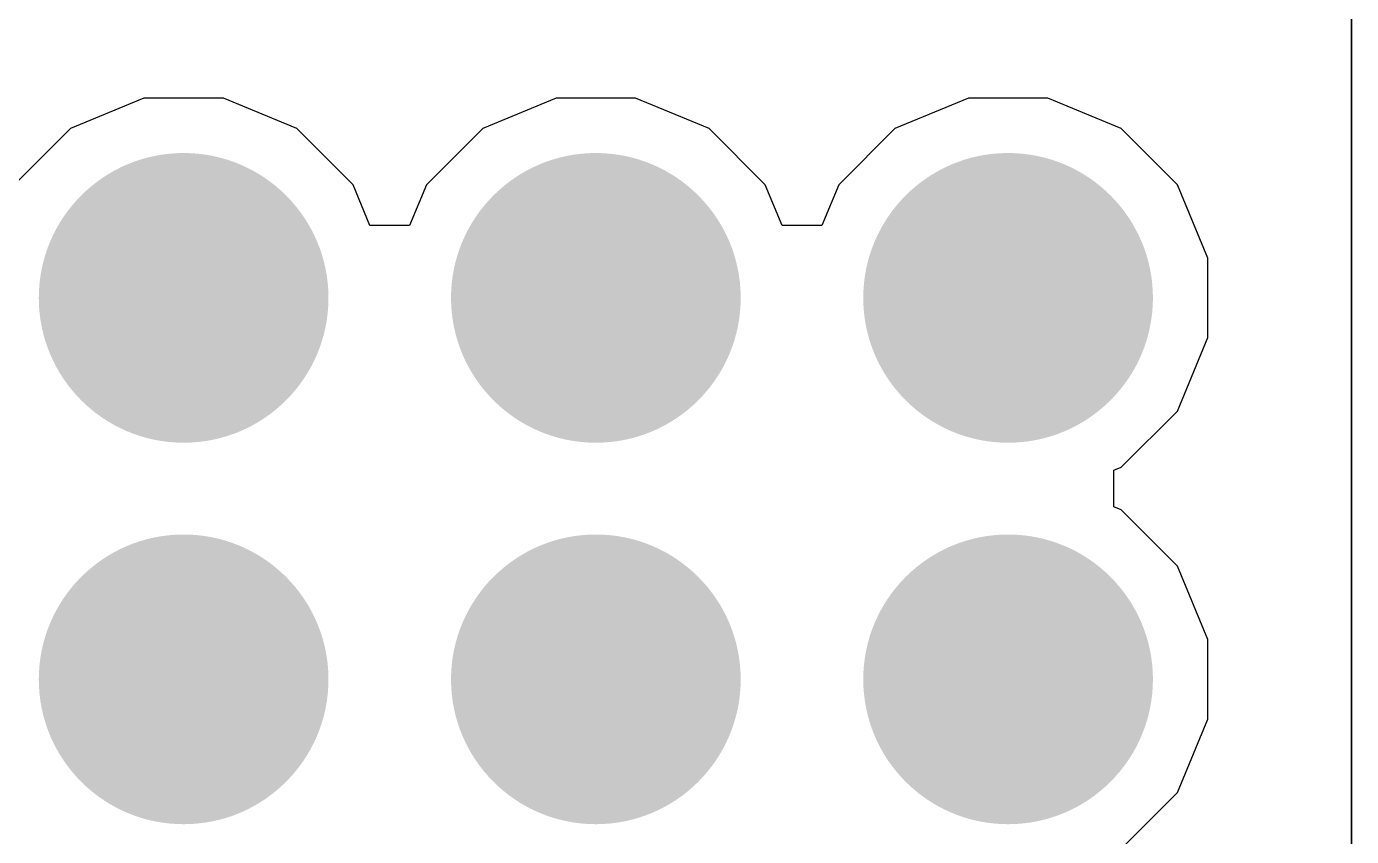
# Model space of a CAD drawing. Header units: inches. Extents: x -3 to 5259, y -3 to 5282.
# Drawn here: x 121.167 to 124.841, y 40.074 to 42.32 of the extents above; entities that cross this region are included whole.
import ezdxf

# ---------------------------------------------------------------- set-up
doc = ezdxf.new("R2010")
doc.units = ezdxf.units.IN
for name, color, linetype in [('Bottom Layer', 5, 'Continuous'), ('Bottom Solder', 6, 'Continuous'), ('Drill Drawing', 1, 'Continuous'), ('Layer 1', 16, 'Continuous'), ('Layer 2', 76, 'Continuous'), ('Top Layer', 1, 'Continuous'), ('Top Solder', 216, 'Continuous'), ('Via Holes', 16, 'Continuous')]:
    doc.layers.add(name, color=color, linetype=linetype)

msp = doc.modelspace()

# ---------------------------------------------------------------- hatches: boundary and pattern name
at = {"layer": 'Bottom Layer'}
h = msp.add_hatch(color=5, dxfattribs=at)
edge = h.paths.add_edge_path()
edge.add_arc((121.6028, 41.5674), 0.3, 0, 360)
h = msp.add_hatch(color=5, dxfattribs=at)
edge = h.paths.add_edge_path()
edge.add_arc((122.7458, 41.5674), 0.3, 0, 360)
h = msp.add_hatch(color=5, dxfattribs=at)
edge = h.paths.add_edge_path()
edge.add_arc((123.8888, 41.5674), 0.3, 0, 360)
h = msp.add_hatch(color=5, dxfattribs=at)
edge = h.paths.add_edge_path()
edge.add_arc((121.6028, 40.5097), 0.3, 0, 360)
h = msp.add_hatch(color=5, dxfattribs=at)
edge = h.paths.add_edge_path()
edge.add_arc((122.7458, 40.5097), 0.3, 0, 360)
h = msp.add_hatch(color=5, dxfattribs=at)
edge = h.paths.add_edge_path()
edge.add_arc((123.8888, 40.5097), 0.3, 0, 360)
at = {"layer": 'Bottom Solder'}
h = msp.add_hatch(color=6, dxfattribs=at)
edge = h.paths.add_edge_path()
edge.add_arc((121.6028, 41.5674), 0.4016, 0, 360)
h = msp.add_hatch(color=6, dxfattribs=at)
edge = h.paths.add_edge_path()
edge.add_arc((122.7458, 41.5674), 0.4016, 0, 360)
h = msp.add_hatch(color=6, dxfattribs=at)
edge = h.paths.add_edge_path()
edge.add_arc((123.8888, 41.5674), 0.4016, 0, 360)
h = msp.add_hatch(color=6, dxfattribs=at)
edge = h.paths.add_edge_path()
edge.add_arc((121.6028, 40.5097), 0.4016, 0, 360)
h = msp.add_hatch(color=6, dxfattribs=at)
edge = h.paths.add_edge_path()
edge.add_arc((122.7458, 40.5097), 0.4016, 0, 360)
h = msp.add_hatch(color=6, dxfattribs=at)
edge = h.paths.add_edge_path()
edge.add_arc((123.8888, 40.5097), 0.4016, 0, 360)
at = {"layer": 'Layer 1'}
h = msp.add_hatch(color=16, dxfattribs=at)
edge = h.paths.add_edge_path()
edge.add_arc((121.6028, 41.5674), 0.3, 0, 360)
h = msp.add_hatch(color=16, dxfattribs=at)
edge = h.paths.add_edge_path()
edge.add_arc((122.7458, 41.5674), 0.3, 0, 360)
h = msp.add_hatch(color=16, dxfattribs=at)
edge = h.paths.add_edge_path()
edge.add_arc((123.8888, 41.5674), 0.3, 0, 360)
h = msp.add_hatch(color=16, dxfattribs=at)
edge = h.paths.add_edge_path()
edge.add_arc((121.6028, 40.5097), 0.3, 0, 360)
h = msp.add_hatch(color=16, dxfattribs=at)
edge = h.paths.add_edge_path()
edge.add_arc((122.7458, 40.5097), 0.3, 0, 360)
h = msp.add_hatch(color=16, dxfattribs=at)
edge = h.paths.add_edge_path()
edge.add_arc((123.8888, 40.5097), 0.3, 0, 360)
at = {"layer": 'Layer 2'}
h = msp.add_hatch(color=76, dxfattribs=at)
edge = h.paths.add_edge_path()
edge.add_arc((121.6028, 41.5674), 0.3, 0, 360)
h = msp.add_hatch(color=76, dxfattribs=at)
edge = h.paths.add_edge_path()
edge.add_arc((122.7458, 41.5674), 0.3, 0, 360)
h = msp.add_hatch(color=76, dxfattribs=at)
edge = h.paths.add_edge_path()
edge.add_arc((123.8888, 41.5674), 0.3, 0, 360)
h = msp.add_hatch(color=76, dxfattribs=at)
edge = h.paths.add_edge_path()
edge.add_arc((121.6028, 40.5097), 0.3, 0, 360)
h = msp.add_hatch(color=76, dxfattribs=at)
edge = h.paths.add_edge_path()
edge.add_arc((122.7458, 40.5097), 0.3, 0, 360)
h = msp.add_hatch(color=76, dxfattribs=at)
edge = h.paths.add_edge_path()
edge.add_arc((123.8888, 40.5097), 0.3, 0, 360)
at = {"layer": 'Top Layer'}
h = msp.add_hatch(color=1, dxfattribs=at)
edge = h.paths.add_edge_path()
edge.add_arc((121.6028, 41.5674), 0.3, 0, 360)
h = msp.add_hatch(color=1, dxfattribs=at)
edge = h.paths.add_edge_path()
edge.add_arc((122.7458, 41.5674), 0.3, 0, 360)
h = msp.add_hatch(color=1, dxfattribs=at)
edge = h.paths.add_edge_path()
edge.add_arc((123.8888, 41.5674), 0.3, 0, 360)
h = msp.add_hatch(color=1, dxfattribs=at)
edge = h.paths.add_edge_path()
edge.add_arc((121.6028, 40.5097), 0.3, 0, 360)
h = msp.add_hatch(color=1, dxfattribs=at)
edge = h.paths.add_edge_path()
edge.add_arc((122.7458, 40.5097), 0.3, 0, 360)
h = msp.add_hatch(color=1, dxfattribs=at)
edge = h.paths.add_edge_path()
edge.add_arc((123.8888, 40.5097), 0.3, 0, 360)
at = {"layer": 'Top Solder'}
h = msp.add_hatch(color=216, dxfattribs=at)
edge = h.paths.add_edge_path()
edge.add_arc((121.6028, 41.5674), 0.4016, 0, 360)
h = msp.add_hatch(color=216, dxfattribs=at)
edge = h.paths.add_edge_path()
edge.add_arc((122.7458, 41.5674), 0.4016, 0, 360)
h = msp.add_hatch(color=216, dxfattribs=at)
edge = h.paths.add_edge_path()
edge.add_arc((123.8888, 41.5674), 0.4016, 0, 360)
h = msp.add_hatch(color=216, dxfattribs=at)
edge = h.paths.add_edge_path()
edge.add_arc((121.6028, 40.5097), 0.4016, 0, 360)
h = msp.add_hatch(color=216, dxfattribs=at)
edge = h.paths.add_edge_path()
edge.add_arc((122.7458, 40.5097), 0.4016, 0, 360)
h = msp.add_hatch(color=216, dxfattribs=at)
edge = h.paths.add_edge_path()
edge.add_arc((123.8888, 40.5097), 0.4016, 0, 360)
at = {"layer": 'Via Holes'}
h = msp.add_hatch(color=7, dxfattribs=at)
edge = h.paths.add_edge_path()
edge.add_arc((121.6028, 41.5674), 0.15, 0, 360)
h = msp.add_hatch(color=7, dxfattribs=at)
edge = h.paths.add_edge_path()
edge.add_arc((122.7458, 41.5674), 0.15, 0, 360)
h = msp.add_hatch(color=7, dxfattribs=at)
edge = h.paths.add_edge_path()
edge.add_arc((123.8888, 41.5674), 0.15, 0, 360)
h = msp.add_hatch(color=7, dxfattribs=at)
edge = h.paths.add_edge_path()
edge.add_arc((121.6028, 40.5097), 0.15, 0, 360)
h = msp.add_hatch(color=7, dxfattribs=at)
edge = h.paths.add_edge_path()
edge.add_arc((122.7458, 40.5097), 0.15, 0, 360)
h = msp.add_hatch(color=7, dxfattribs=at)
edge = h.paths.add_edge_path()
edge.add_arc((123.8888, 40.5097), 0.15, 0, 360)

# ---------------------------------------------------------------- linework, layer by layer
at = {"layer": 'Bottom Layer'}
for p, q in [((124.841, 50.6205), (124.841, 34.29)), ((124.841, 34.29), (124.841, 50.6205)), ((124.841, 34.29), (124.841, 50.6205))]:
    msp.add_line(p, q, dxfattribs=at)
at = {"layer": 'Drill Drawing'}
for points in [[(121.4758, 41.6944, 0.0508, 0.0508, 0), (121.4758, 41.8214, 0.0508, 0.0508, 0)], [(121.4758, 41.8214, 0.0508, 0.0508, 0), (121.7298, 41.8214, 0.0508, 0.0508, 0)], [(121.7298, 41.6944, 0.0508, 0.0508, 0), (121.7298, 41.8214, 0.0508, 0.0508, 0)], [(122.6188, 41.6944, 0.0508, 0.0508, 0), (122.6188, 41.8214, 0.0508, 0.0508, 0)], [(122.6188, 41.8214, 0.0508, 0.0508, 0), (122.8728, 41.8214, 0.0508, 0.0508, 0)], [(122.8728, 41.6944, 0.0508, 0.0508, 0), (122.8728, 41.8214, 0.0508, 0.0508, 0)], [(123.7618, 41.6944, 0.0508, 0.0508, 0), (123.7618, 41.8214, 0.0508, 0.0508, 0)], [(123.7618, 41.8214, 0.0508, 0.0508, 0), (124.0158, 41.8214, 0.0508, 0.0508, 0)], [(124.0158, 41.6944, 0.0508, 0.0508, 0), (124.0158, 41.8214, 0.0508, 0.0508, 0)], [(121.5266, 41.6436, 0.0508, 0.0508, 0), (121.5266, 41.7198, 0.0508, 0.0508, 0)], [(121.5266, 41.7198, 0.0508, 0.0508, 0), (121.679, 41.7198, 0.0508, 0.0508, 0)], [(121.679, 41.6436, 0.0508, 0.0508, 0), (121.679, 41.7198, 0.0508, 0.0508, 0)], [(122.6696, 41.6436, 0.0508, 0.0508, 0), (122.6696, 41.7198, 0.0508, 0.0508, 0)], [(122.6696, 41.7198, 0.0508, 0.0508, 0), (122.822, 41.7198, 0.0508, 0.0508, 0)], [(122.822, 41.6436, 0.0508, 0.0508, 0), (122.822, 41.7198, 0.0508, 0.0508, 0)], [(123.8126, 41.6436, 0.0508, 0.0508, 0), (123.8126, 41.7198, 0.0508, 0.0508, 0)], [(123.8126, 41.7198, 0.0508, 0.0508, 0), (123.965, 41.7198, 0.0508, 0.0508, 0)], [(123.965, 41.6436, 0.0508, 0.0508, 0), (123.965, 41.7198, 0.0508, 0.0508, 0)], [(121.3488, 41.4404, 0.0508, 0.0508, 0), (121.3488, 41.6944, 0.0508, 0.0508, 0)], [(121.3488, 41.6944, 0.0508, 0.0508, 0), (121.4758, 41.6944, 0.0508, 0.0508, 0)], [(121.7298, 41.6944, 0.0508, 0.0508, 0), (121.8568, 41.6944, 0.0508, 0.0508, 0)], [(121.8568, 41.4404, 0.0508, 0.0508, 0), (121.8568, 41.6944, 0.0508, 0.0508, 0)], [(122.4918, 41.4404, 0.0508, 0.0508, 0), (122.4918, 41.6944, 0.0508, 0.0508, 0)], [(122.4918, 41.6944, 0.0508, 0.0508, 0), (122.6188, 41.6944, 0.0508, 0.0508, 0)], [(122.8728, 41.6944, 0.0508, 0.0508, 0), (122.9998, 41.6944, 0.0508, 0.0508, 0)], [(122.9998, 41.4404, 0.0508, 0.0508, 0), (122.9998, 41.6944, 0.0508, 0.0508, 0)], [(123.6348, 41.4404, 0.0508, 0.0508, 0), (123.6348, 41.6944, 0.0508, 0.0508, 0)], [(123.6348, 41.6944, 0.0508, 0.0508, 0), (123.7618, 41.6944, 0.0508, 0.0508, 0)], [(124.0158, 41.6944, 0.0508, 0.0508, 0), (124.1428, 41.6944, 0.0508, 0.0508, 0)], [(124.1428, 41.4404, 0.0508, 0.0508, 0), (124.1428, 41.6944, 0.0508, 0.0508, 0)], [(121.4504, 41.4912, 0.0508, 0.0508, 0), (121.4504, 41.6436, 0.0508, 0.0508, 0)], [(121.4504, 41.6436, 0.0508, 0.0508, 0), (121.5266, 41.6436, 0.0508, 0.0508, 0)], [(121.679, 41.6436, 0.0508, 0.0508, 0), (121.7552, 41.6436, 0.0508, 0.0508, 0)], [(121.7552, 41.4912, 0.0508, 0.0508, 0), (121.7552, 41.6436, 0.0508, 0.0508, 0)], [(122.5934, 41.4912, 0.0508, 0.0508, 0), (122.5934, 41.6436, 0.0508, 0.0508, 0)], [(122.5934, 41.6436, 0.0508, 0.0508, 0), (122.6696, 41.6436, 0.0508, 0.0508, 0)], [(122.822, 41.6436, 0.0508, 0.0508, 0), (122.8982, 41.6436, 0.0508, 0.0508, 0)], [(122.8982, 41.4912, 0.0508, 0.0508, 0), (122.8982, 41.6436, 0.0508, 0.0508, 0)], [(123.7364, 41.4912, 0.0508, 0.0508, 0), (123.7364, 41.6436, 0.0508, 0.0508, 0)], [(123.7364, 41.6436, 0.0508, 0.0508, 0), (123.8126, 41.6436, 0.0508, 0.0508, 0)], [(123.965, 41.6436, 0.0508, 0.0508, 0), (124.0412, 41.6436, 0.0508, 0.0508, 0)], [(124.0412, 41.4912, 0.0508, 0.0508, 0), (124.0412, 41.6436, 0.0508, 0.0508, 0)], [(121.4504, 41.4912, 0.0508, 0.0508, 0), (121.5266, 41.4912, 0.0508, 0.0508, 0)], [(121.5266, 41.415, 0.0508, 0.0508, 0), (121.5266, 41.4912, 0.0508, 0.0508, 0)], [(121.679, 41.4912, 0.0508, 0.0508, 0), (121.7552, 41.4912, 0.0508, 0.0508, 0)], [(121.679, 41.415, 0.0508, 0.0508, 0), (121.679, 41.4912, 0.0508, 0.0508, 0)], [(122.5934, 41.4912, 0.0508, 0.0508, 0), (122.6696, 41.4912, 0.0508, 0.0508, 0)], [(122.6696, 41.415, 0.0508, 0.0508, 0), (122.6696, 41.4912, 0.0508, 0.0508, 0)], [(122.822, 41.4912, 0.0508, 0.0508, 0), (122.8982, 41.4912, 0.0508, 0.0508, 0)], [(122.822, 41.415, 0.0508, 0.0508, 0), (122.822, 41.4912, 0.0508, 0.0508, 0)], [(123.7364, 41.4912, 0.0508, 0.0508, 0), (123.8126, 41.4912, 0.0508, 0.0508, 0)], [(123.8126, 41.415, 0.0508, 0.0508, 0), (123.8126, 41.4912, 0.0508, 0.0508, 0)], [(123.965, 41.4912, 0.0508, 0.0508, 0), (124.0412, 41.4912, 0.0508, 0.0508, 0)], [(123.965, 41.415, 0.0508, 0.0508, 0), (123.965, 41.4912, 0.0508, 0.0508, 0)], [(121.3488, 41.4404, 0.0508, 0.0508, 0), (121.4758, 41.4404, 0.0508, 0.0508, 0)], [(121.4758, 41.3134, 0.0508, 0.0508, 0), (121.4758, 41.4404, 0.0508, 0.0508, 0)], [(121.7298, 41.4404, 0.0508, 0.0508, 0), (121.8568, 41.4404, 0.0508, 0.0508, 0)], [(121.7298, 41.3134, 0.0508, 0.0508, 0), (121.7298, 41.4404, 0.0508, 0.0508, 0)], [(122.4918, 41.4404, 0.0508, 0.0508, 0), (122.6188, 41.4404, 0.0508, 0.0508, 0)], [(122.6188, 41.3134, 0.0508, 0.0508, 0), (122.6188, 41.4404, 0.0508, 0.0508, 0)], [(122.8728, 41.4404, 0.0508, 0.0508, 0), (122.9998, 41.4404, 0.0508, 0.0508, 0)], [(122.8728, 41.3134, 0.0508, 0.0508, 0), (122.8728, 41.4404, 0.0508, 0.0508, 0)], [(123.6348, 41.4404, 0.0508, 0.0508, 0), (123.7618, 41.4404, 0.0508, 0.0508, 0)], [(123.7618, 41.3134, 0.0508, 0.0508, 0), (123.7618, 41.4404, 0.0508, 0.0508, 0)], [(124.0158, 41.4404, 0.0508, 0.0508, 0), (124.1428, 41.4404, 0.0508, 0.0508, 0)], [(124.0158, 41.3134, 0.0508, 0.0508, 0), (124.0158, 41.4404, 0.0508, 0.0508, 0)], [(121.5266, 41.415, 0.0508, 0.0508, 0), (121.679, 41.415, 0.0508, 0.0508, 0)], [(122.6696, 41.415, 0.0508, 0.0508, 0), (122.822, 41.415, 0.0508, 0.0508, 0)], [(123.8126, 41.415, 0.0508, 0.0508, 0), (123.965, 41.415, 0.0508, 0.0508, 0)], [(121.4758, 41.3134, 0.0508, 0.0508, 0), (121.7298, 41.3134, 0.0508, 0.0508, 0)], [(122.6188, 41.3134, 0.0508, 0.0508, 0), (122.8728, 41.3134, 0.0508, 0.0508, 0)], [(123.7618, 41.3134, 0.0508, 0.0508, 0), (124.0158, 41.3134, 0.0508, 0.0508, 0)], [(121.4758, 40.6367, 0.0508, 0.0508, 0), (121.4758, 40.7637, 0.0508, 0.0508, 0)], [(121.4758, 40.7637, 0.0508, 0.0508, 0), (121.7298, 40.7637, 0.0508, 0.0508, 0)], [(121.7298, 40.6367, 0.0508, 0.0508, 0), (121.7298, 40.7637, 0.0508, 0.0508, 0)], [(122.6188, 40.6367, 0.0508, 0.0508, 0), (122.6188, 40.7637, 0.0508, 0.0508, 0)], [(122.6188, 40.7637, 0.0508, 0.0508, 0), (122.8728, 40.7637, 0.0508, 0.0508, 0)], [(122.8728, 40.6367, 0.0508, 0.0508, 0), (122.8728, 40.7637, 0.0508, 0.0508, 0)], [(123.7618, 40.6367, 0.0508, 0.0508, 0), (123.7618, 40.7637, 0.0508, 0.0508, 0)], [(123.7618, 40.7637, 0.0508, 0.0508, 0), (124.0158, 40.7637, 0.0508, 0.0508, 0)], [(124.0158, 40.6367, 0.0508, 0.0508, 0), (124.0158, 40.7637, 0.0508, 0.0508, 0)], [(121.5266, 40.5859, 0.0508, 0.0508, 0), (121.5266, 40.6621, 0.0508, 0.0508, 0)], [(121.5266, 40.6621, 0.0508, 0.0508, 0), (121.679, 40.6621, 0.0508, 0.0508, 0)], [(121.679, 40.5859, 0.0508, 0.0508, 0), (121.679, 40.6621, 0.0508, 0.0508, 0)], [(122.6696, 40.5859, 0.0508, 0.0508, 0), (122.6696, 40.6621, 0.0508, 0.0508, 0)], [(122.6696, 40.6621, 0.0508, 0.0508, 0), (122.822, 40.6621, 0.0508, 0.0508, 0)], [(122.822, 40.5859, 0.0508, 0.0508, 0), (122.822, 40.6621, 0.0508, 0.0508, 0)], [(123.8126, 40.5859, 0.0508, 0.0508, 0), (123.8126, 40.6621, 0.0508, 0.0508, 0)], [(123.8126, 40.6621, 0.0508, 0.0508, 0), (123.965, 40.6621, 0.0508, 0.0508, 0)], [(123.965, 40.5859, 0.0508, 0.0508, 0), (123.965, 40.6621, 0.0508, 0.0508, 0)], [(121.3488, 40.3827, 0.0508, 0.0508, 0), (121.3488, 40.6367, 0.0508, 0.0508, 0)], [(121.3488, 40.6367, 0.0508, 0.0508, 0), (121.4758, 40.6367, 0.0508, 0.0508, 0)], [(121.7298, 40.6367, 0.0508, 0.0508, 0), (121.8568, 40.6367, 0.0508, 0.0508, 0)], [(121.8568, 40.3827, 0.0508, 0.0508, 0), (121.8568, 40.6367, 0.0508, 0.0508, 0)], [(122.4918, 40.3827, 0.0508, 0.0508, 0), (122.4918, 40.6367, 0.0508, 0.0508, 0)], [(122.4918, 40.6367, 0.0508, 0.0508, 0), (122.6188, 40.6367, 0.0508, 0.0508, 0)], [(122.8728, 40.6367, 0.0508, 0.0508, 0), (122.9998, 40.6367, 0.0508, 0.0508, 0)], [(122.9998, 40.3827, 0.0508, 0.0508, 0), (122.9998, 40.6367, 0.0508, 0.0508, 0)], [(123.6348, 40.3827, 0.0508, 0.0508, 0), (123.6348, 40.6367, 0.0508, 0.0508, 0)], [(123.6348, 40.6367, 0.0508, 0.0508, 0), (123.7618, 40.6367, 0.0508, 0.0508, 0)], [(124.0158, 40.6367, 0.0508, 0.0508, 0), (124.1428, 40.6367, 0.0508, 0.0508, 0)], [(124.1428, 40.3827, 0.0508, 0.0508, 0), (124.1428, 40.6367, 0.0508, 0.0508, 0)], [(121.4504, 40.4335, 0.0508, 0.0508, 0), (121.4504, 40.5859, 0.0508, 0.0508, 0)], [(121.4504, 40.5859, 0.0508, 0.0508, 0), (121.5266, 40.5859, 0.0508, 0.0508, 0)], [(121.679, 40.5859, 0.0508, 0.0508, 0), (121.7552, 40.5859, 0.0508, 0.0508, 0)], [(121.7552, 40.4335, 0.0508, 0.0508, 0), (121.7552, 40.5859, 0.0508, 0.0508, 0)], [(122.5934, 40.4335, 0.0508, 0.0508, 0), (122.5934, 40.5859, 0.0508, 0.0508, 0)], [(122.5934, 40.5859, 0.0508, 0.0508, 0), (122.6696, 40.5859, 0.0508, 0.0508, 0)], [(122.822, 40.5859, 0.0508, 0.0508, 0), (122.8982, 40.5859, 0.0508, 0.0508, 0)], [(122.8982, 40.4335, 0.0508, 0.0508, 0), (122.8982, 40.5859, 0.0508, 0.0508, 0)], [(123.7364, 40.4335, 0.0508, 0.0508, 0), (123.7364, 40.5859, 0.0508, 0.0508, 0)], [(123.7364, 40.5859, 0.0508, 0.0508, 0), (123.8126, 40.5859, 0.0508, 0.0508, 0)], [(123.965, 40.5859, 0.0508, 0.0508, 0), (124.0412, 40.5859, 0.0508, 0.0508, 0)], [(124.0412, 40.4335, 0.0508, 0.0508, 0), (124.0412, 40.5859, 0.0508, 0.0508, 0)], [(121.4504, 40.4335, 0.0508, 0.0508, 0), (121.5266, 40.4335, 0.0508, 0.0508, 0)], [(121.5266, 40.3573, 0.0508, 0.0508, 0), (121.5266, 40.4335, 0.0508, 0.0508, 0)], [(121.679, 40.4335, 0.0508, 0.0508, 0), (121.7552, 40.4335, 0.0508, 0.0508, 0)], [(121.679, 40.3573, 0.0508, 0.0508, 0), (121.679, 40.4335, 0.0508, 0.0508, 0)], [(122.5934, 40.4335, 0.0508, 0.0508, 0), (122.6696, 40.4335, 0.0508, 0.0508, 0)], [(122.6696, 40.3573, 0.0508, 0.0508, 0), (122.6696, 40.4335, 0.0508, 0.0508, 0)], [(122.822, 40.4335, 0.0508, 0.0508, 0), (122.8982, 40.4335, 0.0508, 0.0508, 0)], [(122.822, 40.3573, 0.0508, 0.0508, 0), (122.822, 40.4335, 0.0508, 0.0508, 0)], [(123.7364, 40.4335, 0.0508, 0.0508, 0), (123.8126, 40.4335, 0.0508, 0.0508, 0)], [(123.8126, 40.3573, 0.0508, 0.0508, 0), (123.8126, 40.4335, 0.0508, 0.0508, 0)], [(123.965, 40.4335, 0.0508, 0.0508, 0), (124.0412, 40.4335, 0.0508, 0.0508, 0)], [(123.965, 40.3573, 0.0508, 0.0508, 0), (123.965, 40.4335, 0.0508, 0.0508, 0)], [(121.3488, 40.3827, 0.0508, 0.0508, 0), (121.4758, 40.3827, 0.0508, 0.0508, 0)], [(121.4758, 40.2557, 0.0508, 0.0508, 0), (121.4758, 40.3827, 0.0508, 0.0508, 0)], [(121.5266, 40.3573, 0.0508, 0.0508, 0), (121.679, 40.3573, 0.0508, 0.0508, 0)], [(121.7298, 40.3827, 0.0508, 0.0508, 0), (121.8568, 40.3827, 0.0508, 0.0508, 0)], [(121.7298, 40.2557, 0.0508, 0.0508, 0), (121.7298, 40.3827, 0.0508, 0.0508, 0)], [(122.4918, 40.3827, 0.0508, 0.0508, 0), (122.6188, 40.3827, 0.0508, 0.0508, 0)], [(122.6188, 40.2557, 0.0508, 0.0508, 0), (122.6188, 40.3827, 0.0508, 0.0508, 0)], [(122.6696, 40.3573, 0.0508, 0.0508, 0), (122.822, 40.3573, 0.0508, 0.0508, 0)], [(122.8728, 40.3827, 0.0508, 0.0508, 0), (122.9998, 40.3827, 0.0508, 0.0508, 0)], [(122.8728, 40.2557, 0.0508, 0.0508, 0), (122.8728, 40.3827, 0.0508, 0.0508, 0)], [(123.6348, 40.3827, 0.0508, 0.0508, 0), (123.7618, 40.3827, 0.0508, 0.0508, 0)], [(123.7618, 40.2557, 0.0508, 0.0508, 0), (123.7618, 40.3827, 0.0508, 0.0508, 0)], [(123.8126, 40.3573, 0.0508, 0.0508, 0), (123.965, 40.3573, 0.0508, 0.0508, 0)], [(124.0158, 40.3827, 0.0508, 0.0508, 0), (124.1428, 40.3827, 0.0508, 0.0508, 0)], [(124.0158, 40.2557, 0.0508, 0.0508, 0), (124.0158, 40.3827, 0.0508, 0.0508, 0)], [(121.4758, 40.2557, 0.0508, 0.0508, 0), (121.7298, 40.2557, 0.0508, 0.0508, 0)], [(122.6188, 40.2557, 0.0508, 0.0508, 0), (122.8728, 40.2557, 0.0508, 0.0508, 0)], [(123.7618, 40.2557, 0.0508, 0.0508, 0), (124.0158, 40.2557, 0.0508, 0.0508, 0)]]:
    msp.add_lwpolyline(points, format="xyseb", dxfattribs=at)
for points in [[(121.4631, 41.8214, 0.0254, 0.0254, 1), (121.4885, 41.8214, 0.0254, 0.0254, 1)], [(121.4631, 41.8214, 0.0254, 0.0254, 1), (121.4885, 41.8214, 0.0254, 0.0254, 1)], [(121.7171, 41.8214, 0.0254, 0.0254, 1), (121.7425, 41.8214, 0.0254, 0.0254, 1)], [(121.7171, 41.8214, 0.0254, 0.0254, 1), (121.7425, 41.8214, 0.0254, 0.0254, 1)], [(122.6061, 41.8214, 0.0254, 0.0254, 1), (122.6315, 41.8214, 0.0254, 0.0254, 1)], [(122.6061, 41.8214, 0.0254, 0.0254, 1), (122.6315, 41.8214, 0.0254, 0.0254, 1)], [(122.8601, 41.8214, 0.0254, 0.0254, 1), (122.8855, 41.8214, 0.0254, 0.0254, 1)], [(122.8601, 41.8214, 0.0254, 0.0254, 1), (122.8855, 41.8214, 0.0254, 0.0254, 1)], [(123.7491, 41.8214, 0.0254, 0.0254, 1), (123.7745, 41.8214, 0.0254, 0.0254, 1)], [(123.7491, 41.8214, 0.0254, 0.0254, 1), (123.7745, 41.8214, 0.0254, 0.0254, 1)], [(124.0031, 41.8214, 0.0254, 0.0254, 1), (124.0285, 41.8214, 0.0254, 0.0254, 1)], [(124.0031, 41.8214, 0.0254, 0.0254, 1), (124.0285, 41.8214, 0.0254, 0.0254, 1)], [(121.5139, 41.7198, 0.0254, 0.0254, 1), (121.5393, 41.7198, 0.0254, 0.0254, 1)], [(121.5139, 41.7198, 0.0254, 0.0254, 1), (121.5393, 41.7198, 0.0254, 0.0254, 1)], [(121.6663, 41.7198, 0.0254, 0.0254, 1), (121.6917, 41.7198, 0.0254, 0.0254, 1)], [(121.6663, 41.7198, 0.0254, 0.0254, 1), (121.6917, 41.7198, 0.0254, 0.0254, 1)], [(122.6569, 41.7198, 0.0254, 0.0254, 1), (122.6823, 41.7198, 0.0254, 0.0254, 1)], [(122.6569, 41.7198, 0.0254, 0.0254, 1), (122.6823, 41.7198, 0.0254, 0.0254, 1)], [(122.8093, 41.7198, 0.0254, 0.0254, 1), (122.8347, 41.7198, 0.0254, 0.0254, 1)], [(122.8093, 41.7198, 0.0254, 0.0254, 1), (122.8347, 41.7198, 0.0254, 0.0254, 1)], [(123.7999, 41.7198, 0.0254, 0.0254, 1), (123.8253, 41.7198, 0.0254, 0.0254, 1)], [(123.7999, 41.7198, 0.0254, 0.0254, 1), (123.8253, 41.7198, 0.0254, 0.0254, 1)], [(123.9523, 41.7198, 0.0254, 0.0254, 1), (123.9777, 41.7198, 0.0254, 0.0254, 1)], [(123.9523, 41.7198, 0.0254, 0.0254, 1), (123.9777, 41.7198, 0.0254, 0.0254, 1)], [(121.3361, 41.6944, 0.0254, 0.0254, 1), (121.3615, 41.6944, 0.0254, 0.0254, 1)], [(121.3361, 41.6944, 0.0254, 0.0254, 1), (121.3615, 41.6944, 0.0254, 0.0254, 1)], [(121.4631, 41.6944, 0.0254, 0.0254, 1), (121.4885, 41.6944, 0.0254, 0.0254, 1)], [(121.4631, 41.6944, 0.0254, 0.0254, 1), (121.4885, 41.6944, 0.0254, 0.0254, 1)], [(121.7171, 41.6944, 0.0254, 0.0254, 1), (121.7425, 41.6944, 0.0254, 0.0254, 1)], [(121.7171, 41.6944, 0.0254, 0.0254, 1), (121.7425, 41.6944, 0.0254, 0.0254, 1)], [(121.8441, 41.6944, 0.0254, 0.0254, 1), (121.8695, 41.6944, 0.0254, 0.0254, 1)], [(121.8441, 41.6944, 0.0254, 0.0254, 1), (121.8695, 41.6944, 0.0254, 0.0254, 1)], [(122.4791, 41.6944, 0.0254, 0.0254, 1), (122.5045, 41.6944, 0.0254, 0.0254, 1)], [(122.4791, 41.6944, 0.0254, 0.0254, 1), (122.5045, 41.6944, 0.0254, 0.0254, 1)], [(122.6061, 41.6944, 0.0254, 0.0254, 1), (122.6315, 41.6944, 0.0254, 0.0254, 1)], [(122.6061, 41.6944, 0.0254, 0.0254, 1), (122.6315, 41.6944, 0.0254, 0.0254, 1)], [(122.8601, 41.6944, 0.0254, 0.0254, 1), (122.8855, 41.6944, 0.0254, 0.0254, 1)], [(122.8601, 41.6944, 0.0254, 0.0254, 1), (122.8855, 41.6944, 0.0254, 0.0254, 1)], [(122.9871, 41.6944, 0.0254, 0.0254, 1), (123.0125, 41.6944, 0.0254, 0.0254, 1)], [(122.9871, 41.6944, 0.0254, 0.0254, 1), (123.0125, 41.6944, 0.0254, 0.0254, 1)], [(123.6221, 41.6944, 0.0254, 0.0254, 1), (123.6475, 41.6944, 0.0254, 0.0254, 1)], [(123.6221, 41.6944, 0.0254, 0.0254, 1), (123.6475, 41.6944, 0.0254, 0.0254, 1)], [(123.7491, 41.6944, 0.0254, 0.0254, 1), (123.7745, 41.6944, 0.0254, 0.0254, 1)], [(123.7491, 41.6944, 0.0254, 0.0254, 1), (123.7745, 41.6944, 0.0254, 0.0254, 1)], [(124.0031, 41.6944, 0.0254, 0.0254, 1), (124.0285, 41.6944, 0.0254, 0.0254, 1)], [(124.0031, 41.6944, 0.0254, 0.0254, 1), (124.0285, 41.6944, 0.0254, 0.0254, 1)], [(124.1301, 41.6944, 0.0254, 0.0254, 1), (124.1555, 41.6944, 0.0254, 0.0254, 1)], [(124.1301, 41.6944, 0.0254, 0.0254, 1), (124.1555, 41.6944, 0.0254, 0.0254, 1)], [(121.4377, 41.6436, 0.0254, 0.0254, 1), (121.4631, 41.6436, 0.0254, 0.0254, 1)], [(121.4377, 41.6436, 0.0254, 0.0254, 1), (121.4631, 41.6436, 0.0254, 0.0254, 1)], [(121.5139, 41.6436, 0.0254, 0.0254, 1), (121.5393, 41.6436, 0.0254, 0.0254, 1)], [(121.5139, 41.6436, 0.0254, 0.0254, 1), (121.5393, 41.6436, 0.0254, 0.0254, 1)], [(121.6663, 41.6436, 0.0254, 0.0254, 1), (121.6917, 41.6436, 0.0254, 0.0254, 1)], [(121.6663, 41.6436, 0.0254, 0.0254, 1), (121.6917, 41.6436, 0.0254, 0.0254, 1)], [(121.7425, 41.6436, 0.0254, 0.0254, 1), (121.7679, 41.6436, 0.0254, 0.0254, 1)], [(121.7425, 41.6436, 0.0254, 0.0254, 1), (121.7679, 41.6436, 0.0254, 0.0254, 1)], [(122.5807, 41.6436, 0.0254, 0.0254, 1), (122.6061, 41.6436, 0.0254, 0.0254, 1)], [(122.5807, 41.6436, 0.0254, 0.0254, 1), (122.6061, 41.6436, 0.0254, 0.0254, 1)], [(122.6569, 41.6436, 0.0254, 0.0254, 1), (122.6823, 41.6436, 0.0254, 0.0254, 1)], [(122.6569, 41.6436, 0.0254, 0.0254, 1), (122.6823, 41.6436, 0.0254, 0.0254, 1)], [(122.8093, 41.6436, 0.0254, 0.0254, 1), (122.8347, 41.6436, 0.0254, 0.0254, 1)], [(122.8093, 41.6436, 0.0254, 0.0254, 1), (122.8347, 41.6436, 0.0254, 0.0254, 1)], [(122.8855, 41.6436, 0.0254, 0.0254, 1), (122.9109, 41.6436, 0.0254, 0.0254, 1)], [(122.8855, 41.6436, 0.0254, 0.0254, 1), (122.9109, 41.6436, 0.0254, 0.0254, 1)], [(123.7237, 41.6436, 0.0254, 0.0254, 1), (123.7491, 41.6436, 0.0254, 0.0254, 1)], [(123.7237, 41.6436, 0.0254, 0.0254, 1), (123.7491, 41.6436, 0.0254, 0.0254, 1)], [(123.7999, 41.6436, 0.0254, 0.0254, 1), (123.8253, 41.6436, 0.0254, 0.0254, 1)], [(123.7999, 41.6436, 0.0254, 0.0254, 1), (123.8253, 41.6436, 0.0254, 0.0254, 1)], [(123.9523, 41.6436, 0.0254, 0.0254, 1), (123.9777, 41.6436, 0.0254, 0.0254, 1)], [(123.9523, 41.6436, 0.0254, 0.0254, 1), (123.9777, 41.6436, 0.0254, 0.0254, 1)], [(124.0285, 41.6436, 0.0254, 0.0254, 1), (124.0539, 41.6436, 0.0254, 0.0254, 1)], [(124.0285, 41.6436, 0.0254, 0.0254, 1), (124.0539, 41.6436, 0.0254, 0.0254, 1)], [(121.4377, 41.4912, 0.0254, 0.0254, 1), (121.4631, 41.4912, 0.0254, 0.0254, 1)], [(121.4377, 41.4912, 0.0254, 0.0254, 1), (121.4631, 41.4912, 0.0254, 0.0254, 1)], [(121.5139, 41.4912, 0.0254, 0.0254, 1), (121.5393, 41.4912, 0.0254, 0.0254, 1)], [(121.5139, 41.4912, 0.0254, 0.0254, 1), (121.5393, 41.4912, 0.0254, 0.0254, 1)], [(121.6663, 41.4912, 0.0254, 0.0254, 1), (121.6917, 41.4912, 0.0254, 0.0254, 1)], [(121.6663, 41.4912, 0.0254, 0.0254, 1), (121.6917, 41.4912, 0.0254, 0.0254, 1)], [(121.7425, 41.4912, 0.0254, 0.0254, 1), (121.7679, 41.4912, 0.0254, 0.0254, 1)], [(121.7425, 41.4912, 0.0254, 0.0254, 1), (121.7679, 41.4912, 0.0254, 0.0254, 1)], [(122.5807, 41.4912, 0.0254, 0.0254, 1), (122.6061, 41.4912, 0.0254, 0.0254, 1)], [(122.5807, 41.4912, 0.0254, 0.0254, 1), (122.6061, 41.4912, 0.0254, 0.0254, 1)], [(122.6569, 41.4912, 0.0254, 0.0254, 1), (122.6823, 41.4912, 0.0254, 0.0254, 1)], [(122.6569, 41.4912, 0.0254, 0.0254, 1), (122.6823, 41.4912, 0.0254, 0.0254, 1)], [(122.8093, 41.4912, 0.0254, 0.0254, 1), (122.8347, 41.4912, 0.0254, 0.0254, 1)], [(122.8093, 41.4912, 0.0254, 0.0254, 1), (122.8347, 41.4912, 0.0254, 0.0254, 1)], [(122.8855, 41.4912, 0.0254, 0.0254, 1), (122.9109, 41.4912, 0.0254, 0.0254, 1)], [(122.8855, 41.4912, 0.0254, 0.0254, 1), (122.9109, 41.4912, 0.0254, 0.0254, 1)], [(123.7237, 41.4912, 0.0254, 0.0254, 1), (123.7491, 41.4912, 0.0254, 0.0254, 1)], [(123.7237, 41.4912, 0.0254, 0.0254, 1), (123.7491, 41.4912, 0.0254, 0.0254, 1)], [(123.7999, 41.4912, 0.0254, 0.0254, 1), (123.8253, 41.4912, 0.0254, 0.0254, 1)], [(123.7999, 41.4912, 0.0254, 0.0254, 1), (123.8253, 41.4912, 0.0254, 0.0254, 1)], [(123.9523, 41.4912, 0.0254, 0.0254, 1), (123.9777, 41.4912, 0.0254, 0.0254, 1)], [(123.9523, 41.4912, 0.0254, 0.0254, 1), (123.9777, 41.4912, 0.0254, 0.0254, 1)], [(124.0285, 41.4912, 0.0254, 0.0254, 1), (124.0539, 41.4912, 0.0254, 0.0254, 1)], [(124.0285, 41.4912, 0.0254, 0.0254, 1), (124.0539, 41.4912, 0.0254, 0.0254, 1)], [(121.3361, 41.4404, 0.0254, 0.0254, 1), (121.3615, 41.4404, 0.0254, 0.0254, 1)], [(121.3361, 41.4404, 0.0254, 0.0254, 1), (121.3615, 41.4404, 0.0254, 0.0254, 1)], [(121.4631, 41.4404, 0.0254, 0.0254, 1), (121.4885, 41.4404, 0.0254, 0.0254, 1)], [(121.4631, 41.4404, 0.0254, 0.0254, 1), (121.4885, 41.4404, 0.0254, 0.0254, 1)], [(121.7171, 41.4404, 0.0254, 0.0254, 1), (121.7425, 41.4404, 0.0254, 0.0254, 1)], [(121.7171, 41.4404, 0.0254, 0.0254, 1), (121.7425, 41.4404, 0.0254, 0.0254, 1)], [(121.8441, 41.4404, 0.0254, 0.0254, 1), (121.8695, 41.4404, 0.0254, 0.0254, 1)], [(121.8441, 41.4404, 0.0254, 0.0254, 1), (121.8695, 41.4404, 0.0254, 0.0254, 1)], [(122.4791, 41.4404, 0.0254, 0.0254, 1), (122.5045, 41.4404, 0.0254, 0.0254, 1)], [(122.4791, 41.4404, 0.0254, 0.0254, 1), (122.5045, 41.4404, 0.0254, 0.0254, 1)], [(122.6061, 41.4404, 0.0254, 0.0254, 1), (122.6315, 41.4404, 0.0254, 0.0254, 1)], [(122.6061, 41.4404, 0.0254, 0.0254, 1), (122.6315, 41.4404, 0.0254, 0.0254, 1)], [(122.8601, 41.4404, 0.0254, 0.0254, 1), (122.8855, 41.4404, 0.0254, 0.0254, 1)], [(122.8601, 41.4404, 0.0254, 0.0254, 1), (122.8855, 41.4404, 0.0254, 0.0254, 1)], [(122.9871, 41.4404, 0.0254, 0.0254, 1), (123.0125, 41.4404, 0.0254, 0.0254, 1)], [(122.9871, 41.4404, 0.0254, 0.0254, 1), (123.0125, 41.4404, 0.0254, 0.0254, 1)], [(123.6221, 41.4404, 0.0254, 0.0254, 1), (123.6475, 41.4404, 0.0254, 0.0254, 1)], [(123.6221, 41.4404, 0.0254, 0.0254, 1), (123.6475, 41.4404, 0.0254, 0.0254, 1)], [(123.7491, 41.4404, 0.0254, 0.0254, 1), (123.7745, 41.4404, 0.0254, 0.0254, 1)], [(123.7491, 41.4404, 0.0254, 0.0254, 1), (123.7745, 41.4404, 0.0254, 0.0254, 1)], [(124.0031, 41.4404, 0.0254, 0.0254, 1), (124.0285, 41.4404, 0.0254, 0.0254, 1)], [(124.0031, 41.4404, 0.0254, 0.0254, 1), (124.0285, 41.4404, 0.0254, 0.0254, 1)], [(124.1301, 41.4404, 0.0254, 0.0254, 1), (124.1555, 41.4404, 0.0254, 0.0254, 1)], [(124.1301, 41.4404, 0.0254, 0.0254, 1), (124.1555, 41.4404, 0.0254, 0.0254, 1)], [(121.5139, 41.415, 0.0254, 0.0254, 1), (121.5393, 41.415, 0.0254, 0.0254, 1)], [(121.5139, 41.415, 0.0254, 0.0254, 1), (121.5393, 41.415, 0.0254, 0.0254, 1)], [(121.6663, 41.415, 0.0254, 0.0254, 1), (121.6917, 41.415, 0.0254, 0.0254, 1)], [(121.6663, 41.415, 0.0254, 0.0254, 1), (121.6917, 41.415, 0.0254, 0.0254, 1)], [(122.6569, 41.415, 0.0254, 0.0254, 1), (122.6823, 41.415, 0.0254, 0.0254, 1)], [(122.6569, 41.415, 0.0254, 0.0254, 1), (122.6823, 41.415, 0.0254, 0.0254, 1)], [(122.8093, 41.415, 0.0254, 0.0254, 1), (122.8347, 41.415, 0.0254, 0.0254, 1)], [(122.8093, 41.415, 0.0254, 0.0254, 1), (122.8347, 41.415, 0.0254, 0.0254, 1)], [(123.7999, 41.415, 0.0254, 0.0254, 1), (123.8253, 41.415, 0.0254, 0.0254, 1)], [(123.7999, 41.415, 0.0254, 0.0254, 1), (123.8253, 41.415, 0.0254, 0.0254, 1)], [(123.9523, 41.415, 0.0254, 0.0254, 1), (123.9777, 41.415, 0.0254, 0.0254, 1)], [(123.9523, 41.415, 0.0254, 0.0254, 1), (123.9777, 41.415, 0.0254, 0.0254, 1)], [(121.4631, 41.3134, 0.0254, 0.0254, 1), (121.4885, 41.3134, 0.0254, 0.0254, 1)], [(121.4631, 41.3134, 0.0254, 0.0254, 1), (121.4885, 41.3134, 0.0254, 0.0254, 1)], [(121.7171, 41.3134, 0.0254, 0.0254, 1), (121.7425, 41.3134, 0.0254, 0.0254, 1)], [(121.7171, 41.3134, 0.0254, 0.0254, 1), (121.7425, 41.3134, 0.0254, 0.0254, 1)], [(122.6061, 41.3134, 0.0254, 0.0254, 1), (122.6315, 41.3134, 0.0254, 0.0254, 1)], [(122.6061, 41.3134, 0.0254, 0.0254, 1), (122.6315, 41.3134, 0.0254, 0.0254, 1)], [(122.8601, 41.3134, 0.0254, 0.0254, 1), (122.8855, 41.3134, 0.0254, 0.0254, 1)], [(122.8601, 41.3134, 0.0254, 0.0254, 1), (122.8855, 41.3134, 0.0254, 0.0254, 1)], [(123.7491, 41.3134, 0.0254, 0.0254, 1), (123.7745, 41.3134, 0.0254, 0.0254, 1)], [(123.7491, 41.3134, 0.0254, 0.0254, 1), (123.7745, 41.3134, 0.0254, 0.0254, 1)], [(124.0031, 41.3134, 0.0254, 0.0254, 1), (124.0285, 41.3134, 0.0254, 0.0254, 1)], [(124.0031, 41.3134, 0.0254, 0.0254, 1), (124.0285, 41.3134, 0.0254, 0.0254, 1)], [(121.4631, 40.7637, 0.0254, 0.0254, 1), (121.4885, 40.7637, 0.0254, 0.0254, 1)], [(121.4631, 40.7637, 0.0254, 0.0254, 1), (121.4885, 40.7637, 0.0254, 0.0254, 1)], [(121.7171, 40.7637, 0.0254, 0.0254, 1), (121.7425, 40.7637, 0.0254, 0.0254, 1)], [(121.7171, 40.7637, 0.0254, 0.0254, 1), (121.7425, 40.7637, 0.0254, 0.0254, 1)], [(122.6061, 40.7637, 0.0254, 0.0254, 1), (122.6315, 40.7637, 0.0254, 0.0254, 1)], [(122.6061, 40.7637, 0.0254, 0.0254, 1), (122.6315, 40.7637, 0.0254, 0.0254, 1)], [(122.8601, 40.7637, 0.0254, 0.0254, 1), (122.8855, 40.7637, 0.0254, 0.0254, 1)], [(122.8601, 40.7637, 0.0254, 0.0254, 1), (122.8855, 40.7637, 0.0254, 0.0254, 1)], [(123.7491, 40.7637, 0.0254, 0.0254, 1), (123.7745, 40.7637, 0.0254, 0.0254, 1)], [(123.7491, 40.7637, 0.0254, 0.0254, 1), (123.7745, 40.7637, 0.0254, 0.0254, 1)], [(124.0031, 40.7637, 0.0254, 0.0254, 1), (124.0285, 40.7637, 0.0254, 0.0254, 1)], [(124.0031, 40.7637, 0.0254, 0.0254, 1), (124.0285, 40.7637, 0.0254, 0.0254, 1)], [(121.5139, 40.6621, 0.0254, 0.0254, 1), (121.5393, 40.6621, 0.0254, 0.0254, 1)], [(121.5139, 40.6621, 0.0254, 0.0254, 1), (121.5393, 40.6621, 0.0254, 0.0254, 1)], [(121.6663, 40.6621, 0.0254, 0.0254, 1), (121.6917, 40.6621, 0.0254, 0.0254, 1)], [(121.6663, 40.6621, 0.0254, 0.0254, 1), (121.6917, 40.6621, 0.0254, 0.0254, 1)], [(122.6569, 40.6621, 0.0254, 0.0254, 1), (122.6823, 40.6621, 0.0254, 0.0254, 1)], [(122.6569, 40.6621, 0.0254, 0.0254, 1), (122.6823, 40.6621, 0.0254, 0.0254, 1)], [(122.8093, 40.6621, 0.0254, 0.0254, 1), (122.8347, 40.6621, 0.0254, 0.0254, 1)], [(122.8093, 40.6621, 0.0254, 0.0254, 1), (122.8347, 40.6621, 0.0254, 0.0254, 1)], [(123.7999, 40.6621, 0.0254, 0.0254, 1), (123.8253, 40.6621, 0.0254, 0.0254, 1)], [(123.7999, 40.6621, 0.0254, 0.0254, 1), (123.8253, 40.6621, 0.0254, 0.0254, 1)], [(123.9523, 40.6621, 0.0254, 0.0254, 1), (123.9777, 40.6621, 0.0254, 0.0254, 1)], [(123.9523, 40.6621, 0.0254, 0.0254, 1), (123.9777, 40.6621, 0.0254, 0.0254, 1)], [(121.3361, 40.6367, 0.0254, 0.0254, 1), (121.3615, 40.6367, 0.0254, 0.0254, 1)], [(121.3361, 40.6367, 0.0254, 0.0254, 1), (121.3615, 40.6367, 0.0254, 0.0254, 1)], [(121.4631, 40.6367, 0.0254, 0.0254, 1), (121.4885, 40.6367, 0.0254, 0.0254, 1)], [(121.4631, 40.6367, 0.0254, 0.0254, 1), (121.4885, 40.6367, 0.0254, 0.0254, 1)], [(121.7171, 40.6367, 0.0254, 0.0254, 1), (121.7425, 40.6367, 0.0254, 0.0254, 1)], [(121.7171, 40.6367, 0.0254, 0.0254, 1), (121.7425, 40.6367, 0.0254, 0.0254, 1)], [(121.8441, 40.6367, 0.0254, 0.0254, 1), (121.8695, 40.6367, 0.0254, 0.0254, 1)], [(121.8441, 40.6367, 0.0254, 0.0254, 1), (121.8695, 40.6367, 0.0254, 0.0254, 1)], [(122.4791, 40.6367, 0.0254, 0.0254, 1), (122.5045, 40.6367, 0.0254, 0.0254, 1)], [(122.4791, 40.6367, 0.0254, 0.0254, 1), (122.5045, 40.6367, 0.0254, 0.0254, 1)], [(122.6061, 40.6367, 0.0254, 0.0254, 1), (122.6315, 40.6367, 0.0254, 0.0254, 1)], [(122.6061, 40.6367, 0.0254, 0.0254, 1), (122.6315, 40.6367, 0.0254, 0.0254, 1)], [(122.8601, 40.6367, 0.0254, 0.0254, 1), (122.8855, 40.6367, 0.0254, 0.0254, 1)], [(122.8601, 40.6367, 0.0254, 0.0254, 1), (122.8855, 40.6367, 0.0254, 0.0254, 1)], [(122.9871, 40.6367, 0.0254, 0.0254, 1), (123.0125, 40.6367, 0.0254, 0.0254, 1)], [(122.9871, 40.6367, 0.0254, 0.0254, 1), (123.0125, 40.6367, 0.0254, 0.0254, 1)], [(123.6221, 40.6367, 0.0254, 0.0254, 1), (123.6475, 40.6367, 0.0254, 0.0254, 1)], [(123.6221, 40.6367, 0.0254, 0.0254, 1), (123.6475, 40.6367, 0.0254, 0.0254, 1)], [(123.7491, 40.6367, 0.0254, 0.0254, 1), (123.7745, 40.6367, 0.0254, 0.0254, 1)], [(123.7491, 40.6367, 0.0254, 0.0254, 1), (123.7745, 40.6367, 0.0254, 0.0254, 1)], [(124.0031, 40.6367, 0.0254, 0.0254, 1), (124.0285, 40.6367, 0.0254, 0.0254, 1)], [(124.0031, 40.6367, 0.0254, 0.0254, 1), (124.0285, 40.6367, 0.0254, 0.0254, 1)], [(124.1301, 40.6367, 0.0254, 0.0254, 1), (124.1555, 40.6367, 0.0254, 0.0254, 1)], [(124.1301, 40.6367, 0.0254, 0.0254, 1), (124.1555, 40.6367, 0.0254, 0.0254, 1)], [(121.4377, 40.5859, 0.0254, 0.0254, 1), (121.4631, 40.5859, 0.0254, 0.0254, 1)], [(121.4377, 40.5859, 0.0254, 0.0254, 1), (121.4631, 40.5859, 0.0254, 0.0254, 1)], [(121.5139, 40.5859, 0.0254, 0.0254, 1), (121.5393, 40.5859, 0.0254, 0.0254, 1)], [(121.5139, 40.5859, 0.0254, 0.0254, 1), (121.5393, 40.5859, 0.0254, 0.0254, 1)], [(121.6663, 40.5859, 0.0254, 0.0254, 1), (121.6917, 40.5859, 0.0254, 0.0254, 1)], [(121.6663, 40.5859, 0.0254, 0.0254, 1), (121.6917, 40.5859, 0.0254, 0.0254, 1)], [(121.7425, 40.5859, 0.0254, 0.0254, 1), (121.7679, 40.5859, 0.0254, 0.0254, 1)], [(121.7425, 40.5859, 0.0254, 0.0254, 1), (121.7679, 40.5859, 0.0254, 0.0254, 1)], [(122.5807, 40.5859, 0.0254, 0.0254, 1), (122.6061, 40.5859, 0.0254, 0.0254, 1)], [(122.5807, 40.5859, 0.0254, 0.0254, 1), (122.6061, 40.5859, 0.0254, 0.0254, 1)], [(122.6569, 40.5859, 0.0254, 0.0254, 1), (122.6823, 40.5859, 0.0254, 0.0254, 1)], [(122.6569, 40.5859, 0.0254, 0.0254, 1), (122.6823, 40.5859, 0.0254, 0.0254, 1)], [(122.8093, 40.5859, 0.0254, 0.0254, 1), (122.8347, 40.5859, 0.0254, 0.0254, 1)], [(122.8093, 40.5859, 0.0254, 0.0254, 1), (122.8347, 40.5859, 0.0254, 0.0254, 1)], [(122.8855, 40.5859, 0.0254, 0.0254, 1), (122.9109, 40.5859, 0.0254, 0.0254, 1)], [(122.8855, 40.5859, 0.0254, 0.0254, 1), (122.9109, 40.5859, 0.0254, 0.0254, 1)], [(123.7237, 40.5859, 0.0254, 0.0254, 1), (123.7491, 40.5859, 0.0254, 0.0254, 1)], [(123.7237, 40.5859, 0.0254, 0.0254, 1), (123.7491, 40.5859, 0.0254, 0.0254, 1)], [(123.7999, 40.5859, 0.0254, 0.0254, 1), (123.8253, 40.5859, 0.0254, 0.0254, 1)], [(123.7999, 40.5859, 0.0254, 0.0254, 1), (123.8253, 40.5859, 0.0254, 0.0254, 1)], [(123.9523, 40.5859, 0.0254, 0.0254, 1), (123.9777, 40.5859, 0.0254, 0.0254, 1)], [(123.9523, 40.5859, 0.0254, 0.0254, 1), (123.9777, 40.5859, 0.0254, 0.0254, 1)], [(124.0285, 40.5859, 0.0254, 0.0254, 1), (124.0539, 40.5859, 0.0254, 0.0254, 1)], [(124.0285, 40.5859, 0.0254, 0.0254, 1), (124.0539, 40.5859, 0.0254, 0.0254, 1)], [(121.4377, 40.4335, 0.0254, 0.0254, 1), (121.4631, 40.4335, 0.0254, 0.0254, 1)], [(121.4377, 40.4335, 0.0254, 0.0254, 1), (121.4631, 40.4335, 0.0254, 0.0254, 1)], [(121.5139, 40.4335, 0.0254, 0.0254, 1), (121.5393, 40.4335, 0.0254, 0.0254, 1)], [(121.5139, 40.4335, 0.0254, 0.0254, 1), (121.5393, 40.4335, 0.0254, 0.0254, 1)], [(121.6663, 40.4335, 0.0254, 0.0254, 1), (121.6917, 40.4335, 0.0254, 0.0254, 1)], [(121.6663, 40.4335, 0.0254, 0.0254, 1), (121.6917, 40.4335, 0.0254, 0.0254, 1)], [(121.7425, 40.4335, 0.0254, 0.0254, 1), (121.7679, 40.4335, 0.0254, 0.0254, 1)], [(121.7425, 40.4335, 0.0254, 0.0254, 1), (121.7679, 40.4335, 0.0254, 0.0254, 1)], [(122.5807, 40.4335, 0.0254, 0.0254, 1), (122.6061, 40.4335, 0.0254, 0.0254, 1)], [(122.5807, 40.4335, 0.0254, 0.0254, 1), (122.6061, 40.4335, 0.0254, 0.0254, 1)], [(122.6569, 40.4335, 0.0254, 0.0254, 1), (122.6823, 40.4335, 0.0254, 0.0254, 1)], [(122.6569, 40.4335, 0.0254, 0.0254, 1), (122.6823, 40.4335, 0.0254, 0.0254, 1)], [(122.8093, 40.4335, 0.0254, 0.0254, 1), (122.8347, 40.4335, 0.0254, 0.0254, 1)], [(122.8093, 40.4335, 0.0254, 0.0254, 1), (122.8347, 40.4335, 0.0254, 0.0254, 1)], [(122.8855, 40.4335, 0.0254, 0.0254, 1), (122.9109, 40.4335, 0.0254, 0.0254, 1)], [(122.8855, 40.4335, 0.0254, 0.0254, 1), (122.9109, 40.4335, 0.0254, 0.0254, 1)], [(123.7237, 40.4335, 0.0254, 0.0254, 1), (123.7491, 40.4335, 0.0254, 0.0254, 1)], [(123.7237, 40.4335, 0.0254, 0.0254, 1), (123.7491, 40.4335, 0.0254, 0.0254, 1)], [(123.7999, 40.4335, 0.0254, 0.0254, 1), (123.8253, 40.4335, 0.0254, 0.0254, 1)], [(123.7999, 40.4335, 0.0254, 0.0254, 1), (123.8253, 40.4335, 0.0254, 0.0254, 1)], [(123.9523, 40.4335, 0.0254, 0.0254, 1), (123.9777, 40.4335, 0.0254, 0.0254, 1)], [(123.9523, 40.4335, 0.0254, 0.0254, 1), (123.9777, 40.4335, 0.0254, 0.0254, 1)], [(124.0285, 40.4335, 0.0254, 0.0254, 1), (124.0539, 40.4335, 0.0254, 0.0254, 1)], [(124.0285, 40.4335, 0.0254, 0.0254, 1), (124.0539, 40.4335, 0.0254, 0.0254, 1)], [(121.3361, 40.3827, 0.0254, 0.0254, 1), (121.3615, 40.3827, 0.0254, 0.0254, 1)], [(121.3361, 40.3827, 0.0254, 0.0254, 1), (121.3615, 40.3827, 0.0254, 0.0254, 1)], [(121.4631, 40.3827, 0.0254, 0.0254, 1), (121.4885, 40.3827, 0.0254, 0.0254, 1)], [(121.4631, 40.3827, 0.0254, 0.0254, 1), (121.4885, 40.3827, 0.0254, 0.0254, 1)], [(121.5139, 40.3573, 0.0254, 0.0254, 1), (121.5393, 40.3573, 0.0254, 0.0254, 1)], [(121.5139, 40.3573, 0.0254, 0.0254, 1), (121.5393, 40.3573, 0.0254, 0.0254, 1)], [(121.6663, 40.3573, 0.0254, 0.0254, 1), (121.6917, 40.3573, 0.0254, 0.0254, 1)], [(121.6663, 40.3573, 0.0254, 0.0254, 1), (121.6917, 40.3573, 0.0254, 0.0254, 1)], [(121.7171, 40.3827, 0.0254, 0.0254, 1), (121.7425, 40.3827, 0.0254, 0.0254, 1)], [(121.7171, 40.3827, 0.0254, 0.0254, 1), (121.7425, 40.3827, 0.0254, 0.0254, 1)], [(121.8441, 40.3827, 0.0254, 0.0254, 1), (121.8695, 40.3827, 0.0254, 0.0254, 1)], [(121.8441, 40.3827, 0.0254, 0.0254, 1), (121.8695, 40.3827, 0.0254, 0.0254, 1)], [(122.4791, 40.3827, 0.0254, 0.0254, 1), (122.5045, 40.3827, 0.0254, 0.0254, 1)], [(122.4791, 40.3827, 0.0254, 0.0254, 1), (122.5045, 40.3827, 0.0254, 0.0254, 1)], [(122.6061, 40.3827, 0.0254, 0.0254, 1), (122.6315, 40.3827, 0.0254, 0.0254, 1)], [(122.6061, 40.3827, 0.0254, 0.0254, 1), (122.6315, 40.3827, 0.0254, 0.0254, 1)], [(122.6569, 40.3573, 0.0254, 0.0254, 1), (122.6823, 40.3573, 0.0254, 0.0254, 1)], [(122.6569, 40.3573, 0.0254, 0.0254, 1), (122.6823, 40.3573, 0.0254, 0.0254, 1)], [(122.8093, 40.3573, 0.0254, 0.0254, 1), (122.8347, 40.3573, 0.0254, 0.0254, 1)], [(122.8093, 40.3573, 0.0254, 0.0254, 1), (122.8347, 40.3573, 0.0254, 0.0254, 1)], [(122.8601, 40.3827, 0.0254, 0.0254, 1), (122.8855, 40.3827, 0.0254, 0.0254, 1)], [(122.8601, 40.3827, 0.0254, 0.0254, 1), (122.8855, 40.3827, 0.0254, 0.0254, 1)], [(122.9871, 40.3827, 0.0254, 0.0254, 1), (123.0125, 40.3827, 0.0254, 0.0254, 1)], [(122.9871, 40.3827, 0.0254, 0.0254, 1), (123.0125, 40.3827, 0.0254, 0.0254, 1)], [(123.6221, 40.3827, 0.0254, 0.0254, 1), (123.6475, 40.3827, 0.0254, 0.0254, 1)], [(123.6221, 40.3827, 0.0254, 0.0254, 1), (123.6475, 40.3827, 0.0254, 0.0254, 1)], [(123.7491, 40.3827, 0.0254, 0.0254, 1), (123.7745, 40.3827, 0.0254, 0.0254, 1)], [(123.7491, 40.3827, 0.0254, 0.0254, 1), (123.7745, 40.3827, 0.0254, 0.0254, 1)], [(123.7999, 40.3573, 0.0254, 0.0254, 1), (123.8253, 40.3573, 0.0254, 0.0254, 1)], [(123.7999, 40.3573, 0.0254, 0.0254, 1), (123.8253, 40.3573, 0.0254, 0.0254, 1)], [(123.9523, 40.3573, 0.0254, 0.0254, 1), (123.9777, 40.3573, 0.0254, 0.0254, 1)], [(123.9523, 40.3573, 0.0254, 0.0254, 1), (123.9777, 40.3573, 0.0254, 0.0254, 1)], [(124.0031, 40.3827, 0.0254, 0.0254, 1), (124.0285, 40.3827, 0.0254, 0.0254, 1)], [(124.0031, 40.3827, 0.0254, 0.0254, 1), (124.0285, 40.3827, 0.0254, 0.0254, 1)], [(124.1301, 40.3827, 0.0254, 0.0254, 1), (124.1555, 40.3827, 0.0254, 0.0254, 1)], [(124.1301, 40.3827, 0.0254, 0.0254, 1), (124.1555, 40.3827, 0.0254, 0.0254, 1)], [(121.4631, 40.2557, 0.0254, 0.0254, 1), (121.4885, 40.2557, 0.0254, 0.0254, 1)], [(121.4631, 40.2557, 0.0254, 0.0254, 1), (121.4885, 40.2557, 0.0254, 0.0254, 1)], [(121.7171, 40.2557, 0.0254, 0.0254, 1), (121.7425, 40.2557, 0.0254, 0.0254, 1)], [(121.7171, 40.2557, 0.0254, 0.0254, 1), (121.7425, 40.2557, 0.0254, 0.0254, 1)], [(122.6061, 40.2557, 0.0254, 0.0254, 1), (122.6315, 40.2557, 0.0254, 0.0254, 1)], [(122.6061, 40.2557, 0.0254, 0.0254, 1), (122.6315, 40.2557, 0.0254, 0.0254, 1)], [(122.8601, 40.2557, 0.0254, 0.0254, 1), (122.8855, 40.2557, 0.0254, 0.0254, 1)], [(122.8601, 40.2557, 0.0254, 0.0254, 1), (122.8855, 40.2557, 0.0254, 0.0254, 1)], [(123.7491, 40.2557, 0.0254, 0.0254, 1), (123.7745, 40.2557, 0.0254, 0.0254, 1)], [(123.7491, 40.2557, 0.0254, 0.0254, 1), (123.7745, 40.2557, 0.0254, 0.0254, 1)], [(124.0031, 40.2557, 0.0254, 0.0254, 1), (124.0285, 40.2557, 0.0254, 0.0254, 1)], [(124.0031, 40.2557, 0.0254, 0.0254, 1), (124.0285, 40.2557, 0.0254, 0.0254, 1)]]:
    msp.add_lwpolyline(points, format="xyseb", close=True, dxfattribs=at)
at = {"layer": 'Layer 1'}
for p, q in [((121.4926, 42.1214), (121.289, 42.037)), ((121.713, 42.1214), (121.4926, 42.1214)), ((121.9166, 42.037), (121.713, 42.1214)), ((122.6356, 42.1214), (122.432, 42.037)), ((122.856, 42.1214), (122.6356, 42.1214)), ((123.0596, 42.037), (122.856, 42.1214)), ((123.7786, 42.1214), (123.575, 42.037)), ((123.999, 42.1214), (123.7786, 42.1214)), ((124.2026, 42.037), (123.999, 42.1214)), ((121.289, 42.037), (121.1331, 41.8812)), ((122.0724, 41.8812), (121.9166, 42.037)), ((122.432, 42.037), (122.2761, 41.8812)), ((123.2154, 41.8812), (123.0596, 42.037)), ((123.575, 42.037), (123.4191, 41.8812)), ((124.3584, 41.8812), (124.2026, 42.037)), ((122.1193, 41.7681), (122.0724, 41.8812)), ((122.2761, 41.8812), (122.2293, 41.7681)), ((123.2623, 41.7681), (123.2154, 41.8812)), ((123.4191, 41.8812), (123.3723, 41.7681)), ((124.4428, 41.6776), (124.3584, 41.8812)), ((122.2293, 41.7681), (122.1193, 41.7681)), ((123.3723, 41.7681), (123.2623, 41.7681)), ((124.4428, 41.4572), (124.4428, 41.6776)), ((124.3584, 41.2536), (124.4428, 41.4572)), ((124.2026, 41.0977), (124.3584, 41.2536)), ((124.1824, 41.0893), (124.2026, 41.0977)), ((124.1824, 40.9877), (124.1824, 41.0893)), ((124.2026, 40.9794), (124.1824, 40.9877)), ((124.3584, 40.8235), (124.2026, 40.9794)), ((124.4428, 40.6199), (124.3584, 40.8235)), ((124.4428, 40.3995), (124.4428, 40.6199)), ((124.3584, 40.1959), (124.4428, 40.3995)), ((124.2026, 40.04), (124.3584, 40.1959))]:
    msp.add_line(p, q, dxfattribs=at)

doc.saveas('drawing.dxf')
